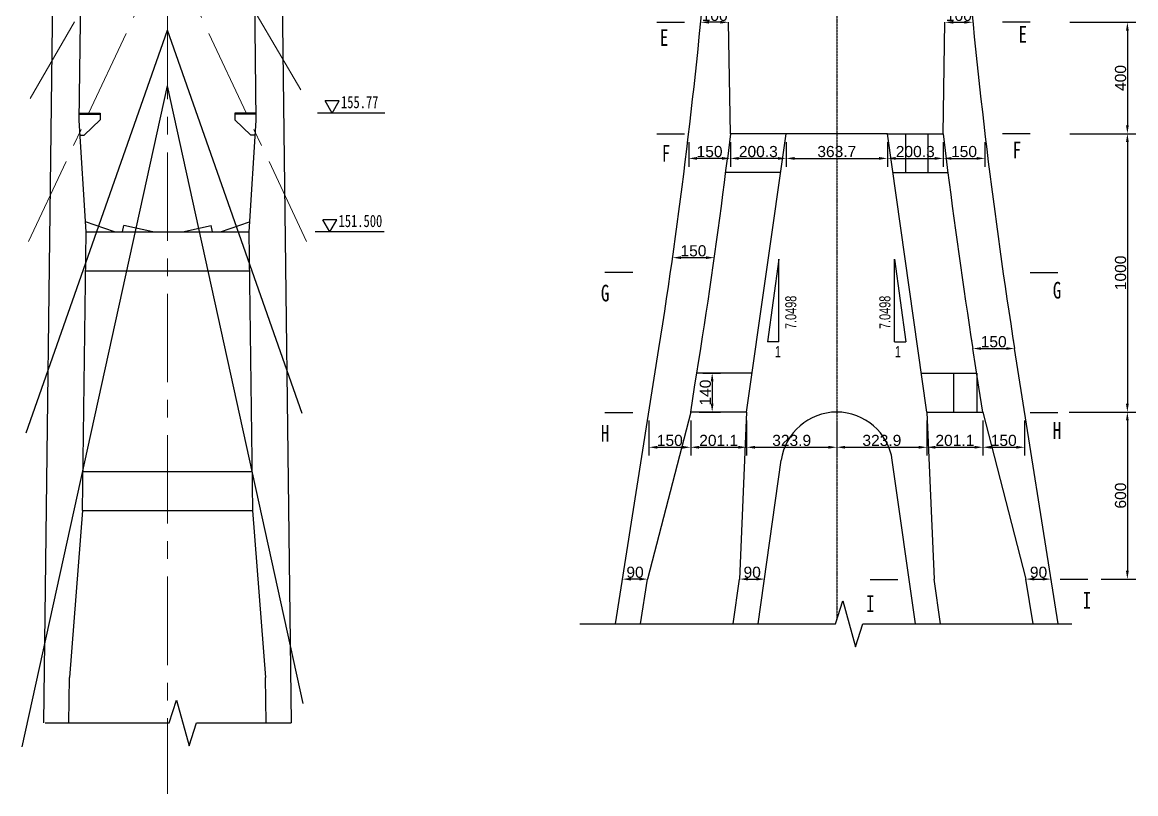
# Model space of a CAD drawing. Header units: millimetres. Extents: x 32645 to 210887, y 65210 to 90102.
# Drawn here: x 100414 to 120420, y 65210 to 79065 of the extents above; entities that cross this region are included whole.
import ezdxf

# ---------------------------------------------------------------- set-up
doc = ezdxf.new("R2010")
doc.units = ezdxf.units.MM
for name, pattern in [('CENTER', [50.8, 31.75, -6.35, 6.35, -6.35]), ('DASHDOT', [1, 0.5, -0.25, 0, -0.25]), ('HIDDEN', [0.375, 0.25, -0.125])]:
    doc.linetypes.add(name, pattern=pattern)
for name, color, linetype in [('1', 7, 'Continuous'), ('CX', 3, 'Continuous'), ('RED', 1, 'Continuous'), ('YC', 2, 'Continuous'), ('文本', 7, 'Continuous'), ('细实线', 7, 'Continuous')]:
    doc.layers.add(name, color=color, linetype=linetype)
doc.layers.add('中心线', color=1, linetype='CENTER', lineweight=15)
doc.styles.add('FS', font='', dxfattribs={"width": 0.7})
doc.styles.get("Standard").update_dxf_attribs({"font": 'arial.ttf'})
doc.styles.get('FS').set_extended_font_data('FangSong_GB2312')
doc.dimstyles.new('大样STANDARD', dxfattribs={"dimscale": 100, "dimtxt": 2, "dimasz": 1.5, "dimexe": 1.5, "dimexo": 1.5, "dimgap": 0.2, "dimtad": 1, "dimdec": 1, "dimlfac": 0.2, "dimdsep": 46, "dimtxsty": 'Standard', "dimcen": 0, "dimclrd": 4, "dimclre": 4, "dimclrt": 4, "dimadec": 0, "dimazin": 0, "dimtfac": 1, "dimtdec": 1, "dimtofl": 0, "dimtmove": 0, "dimatfit": 3, "dimfxl": 1, "dimtolj": 1, "dimtzin": 0, "dimarcsym": 0})

# ---------------------------------------------------------------- blocks, each defined once
blk = doc.blocks.new('*D1231')
at = {"layer": '1', "color": 4, "lineweight": -2, "transparency": 16777216}
for p, q in [((119628, 72064), (120420, 72064)), ((120270, 71914), (120270, 69214)), ((119799, 69064), (120420, 69064))]:
    blk.add_line(p, q, dxfattribs=at)
at = {"layer": '1', "color": 4, "transparency": 16777216}
for points in [[(120245, 71914), (120295, 71914), (120270, 72064)], [(120245, 69214), (120295, 69214), (120270, 69064)]]:
    blk.add_solid(points, dxfattribs=at)
at = {"layer": 'DEFPOINTS', "color": 0, "transparency": 16777216}
for p in [(119478, 72064), (119649, 69064), (120270, 69064)]:
    blk.add_point(p, dxfattribs=at)
at = {"layer": '1', "color": 4, "transparency": 16777216, "insert": (120148, 70564), "char_height": 200, "attachment_point": 5, "rotation": 90}
blk.add_mtext('\\A1;600', dxfattribs=at)
blk = doc.blocks.new('*D1232')
at = {"layer": '1', "color": 4, "lineweight": -2, "transparency": 16777216}
for p, q in [((117143, 79065), (117343, 79065)), ((116993, 78915), (116993, 78915))]:
    blk.add_line(p, q, dxfattribs=at)
at = {"layer": '1', "color": 4, "transparency": 16777216}
for points in [[(117143, 79090), (117143, 79040), (116993, 79065)], [(117343, 79090), (117343, 79040), (117493, 79065)]]:
    blk.add_solid(points, dxfattribs=at)
at = {"layer": 'DEFPOINTS', "color": 0, "transparency": 16777216}
for p in [(116993, 79065), (117493, 79065), (117493, 79065)]:
    blk.add_point(p, dxfattribs=at)
at = {"layer": '1', "color": 4, "transparency": 16777216, "insert": (117243, 79187), "char_height": 200, "attachment_point": 5}
blk.add_mtext('\\A1;100', dxfattribs=at)
blk = doc.blocks.new('*D1233')
at = {"layer": '1', "color": 4, "lineweight": -2, "transparency": 16777216}
blk.add_line((113454, 69064), (113604, 69064), dxfattribs=at)
at = {"layer": '1', "color": 4, "transparency": 16777216}
for points in [[(113454, 69089), (113454, 69039), (113304, 69064)], [(113604, 69089), (113604, 69039), (113754, 69064)]]:
    blk.add_solid(points, dxfattribs=at)
at = {"layer": 'DEFPOINTS', "color": 0, "transparency": 16777216}
for p in [(113304, 69064), (113754, 69064), (113754, 69064)]:
    blk.add_point(p, dxfattribs=at)
at = {"layer": '1', "color": 4, "transparency": 16777216, "insert": (113529, 69186), "char_height": 200, "attachment_point": 5}
blk.add_mtext('\\A1;90', dxfattribs=at)
blk = doc.blocks.new('*D1234')
at = {"layer": '1', "color": 4, "lineweight": -2, "transparency": 16777216}
blk.add_line((111499, 69064), (111349, 69064), dxfattribs=at)
at = {"layer": '1', "color": 4, "transparency": 16777216}
for points in [[(111349, 69089), (111349, 69039), (111199, 69064)], [(111499, 69089), (111499, 69039), (111649, 69064)]]:
    blk.add_solid(points, dxfattribs=at)
at = {"layer": 'DEFPOINTS', "color": 0, "transparency": 16777216}
for p in [(111199, 69064), (111199, 69064), (111649, 69064)]:
    blk.add_point(p, dxfattribs=at)
at = {"layer": '1', "color": 4, "transparency": 16777216, "insert": (111424, 69186), "char_height": 200, "attachment_point": 5}
blk.add_mtext('\\A1;90', dxfattribs=at)
blk = doc.blocks.new('*D1235')
at = {"layer": '1', "color": 4, "lineweight": -2, "transparency": 16777216}
for p, q in [((114140, 76914), (114140, 76470)), ((115958, 76914), (115958, 76470)), ((114290, 76620), (115808, 76620))]:
    blk.add_line(p, q, dxfattribs=at)
at = {"layer": '1', "color": 4, "transparency": 16777216}
for points in [[(114290, 76645), (114290, 76595), (114140, 76620)], [(115808, 76645), (115808, 76595), (115958, 76620)]]:
    blk.add_solid(points, dxfattribs=at)
at = {"layer": 'DEFPOINTS', "color": 0, "transparency": 16777216}
for p in [(114140, 77064), (115958, 77064), (115958, 76620)]:
    blk.add_point(p, dxfattribs=at)
at = {"layer": '1', "color": 4, "transparency": 16777216, "insert": (115049, 76742), "char_height": 200, "attachment_point": 5}
blk.add_mtext('\\A1;363.7', dxfattribs=at)
blk = doc.blocks.new('*D1236')
at = {"layer": '1', "color": 4, "lineweight": -2, "transparency": 16777216}
for p, q in [((119235, 79064), (120420, 79064)), ((120270, 78914), (120270, 77214)), ((119235, 77064), (120420, 77064))]:
    blk.add_line(p, q, dxfattribs=at)
at = {"layer": '1', "color": 4, "transparency": 16777216}
for points in [[(120245, 78914), (120295, 78914), (120270, 79064)], [(120245, 77214), (120295, 77214), (120270, 77064)]]:
    blk.add_solid(points, dxfattribs=at)
at = {"layer": 'DEFPOINTS', "color": 0, "transparency": 16777216}
for p in [(119085, 79064), (119085, 77064), (120270, 77064)]:
    blk.add_point(p, dxfattribs=at)
at = {"layer": '1', "color": 4, "transparency": 16777216, "insert": (120148, 78064), "char_height": 200, "attachment_point": 5, "rotation": 90}
blk.add_mtext('\\A1;400', dxfattribs=at)
blk = doc.blocks.new('*D1237')
at = {"layer": '1', "color": 4, "lineweight": -2, "transparency": 16777216}
for p, q in [((119333, 77064), (120420, 77064)), ((120270, 76914), (120270, 72214)), ((119226, 72064), (120420, 72064))]:
    blk.add_line(p, q, dxfattribs=at)
at = {"layer": '1', "color": 4, "transparency": 16777216}
for points in [[(120245, 76914), (120295, 76914), (120270, 77064)], [(120245, 72214), (120295, 72214), (120270, 72064)]]:
    blk.add_solid(points, dxfattribs=at)
at = {"layer": 'DEFPOINTS', "color": 0, "transparency": 16777216}
for p in [(119183, 77064), (119076, 72064), (120270, 72064)]:
    blk.add_point(p, dxfattribs=at)
at = {"layer": '1', "color": 4, "transparency": 16777216, "insert": (120148, 74564), "char_height": 200, "attachment_point": 5, "rotation": 90}
blk.add_mtext('\\A1;1000', dxfattribs=at)
blk = doc.blocks.new('*D1238')
at = {"layer": '1', "color": 4, "lineweight": -2, "transparency": 16777216}
for p, q in [((117493, 73355), (117493, 73355)), ((118243, 73355), (118243, 73355)), ((117643, 73205), (118093, 73205))]:
    blk.add_line(p, q, dxfattribs=at)
at = {"layer": '1', "color": 4, "transparency": 16777216}
for points in [[(117643, 73230), (117643, 73180), (117493, 73205)], [(118093, 73230), (118093, 73180), (118243, 73205)]]:
    blk.add_solid(points, dxfattribs=at)
at = {"layer": 'DEFPOINTS', "color": 0, "transparency": 16777216}
for p in [(117493, 73205), (118243, 73205), (118243, 73205)]:
    blk.add_point(p, dxfattribs=at)
at = {"layer": '1', "color": 4, "transparency": 16777216, "insert": (117868, 73327), "char_height": 200, "attachment_point": 5}
blk.add_mtext('\\A1;150', dxfattribs=at)
blk = doc.blocks.new('*D1239')
at = {"layer": '1', "color": 4, "lineweight": -2, "transparency": 16777216}
for p, q in [((112645, 72764), (112960, 72764)), ((112810, 72614), (112810, 72214)), ((112574, 72064), (112960, 72064))]:
    blk.add_line(p, q, dxfattribs=at)
at = {"layer": '1', "color": 4, "transparency": 16777216}
for points in [[(112785, 72614), (112835, 72614), (112810, 72764)], [(112785, 72214), (112835, 72214), (112810, 72064)]]:
    blk.add_solid(points, dxfattribs=at)
at = {"layer": 'DEFPOINTS', "color": 0, "transparency": 16777216}
for p in [(112495, 72764), (112424, 72064), (112810, 72064)]:
    blk.add_point(p, dxfattribs=at)
at = {"layer": '1', "color": 4, "transparency": 16777216, "insert": (112688, 72414), "char_height": 200, "attachment_point": 5, "rotation": 90}
blk.add_mtext('\\A1;140', dxfattribs=at)
blk = doc.blocks.new('*D1289')
at = {"layer": '1', "color": 4, "lineweight": -2, "transparency": 16777216}
blk.add_line((112699, 74837), (112249, 74837), dxfattribs=at)
at = {"layer": '1', "color": 4, "transparency": 16777216}
for points in [[(112249, 74862), (112249, 74812), (112099, 74837)], [(112699, 74862), (112699, 74812), (112849, 74837)]]:
    blk.add_solid(points, dxfattribs=at)
at = {"layer": 'DEFPOINTS', "color": 0, "transparency": 16777216}
for p in [(112099, 74837), (112099, 74837), (112849, 74837)]:
    blk.add_point(p, dxfattribs=at)
at = {"layer": '1', "color": 4, "transparency": 16777216, "insert": (112474, 74959), "char_height": 200, "attachment_point": 5}
blk.add_mtext('\\A1;150', dxfattribs=at)
blk = doc.blocks.new('*D1290')
at = {"layer": '1', "color": 4, "lineweight": -2, "transparency": 16777216}
for p, q in [((112955, 79065), (112755, 79065)), ((113105, 78915), (113105, 78915))]:
    blk.add_line(p, q, dxfattribs=at)
at = {"layer": '1', "color": 4, "transparency": 16777216}
for points in [[(112755, 79090), (112755, 79040), (112605, 79065)], [(112955, 79090), (112955, 79040), (113105, 79065)]]:
    blk.add_solid(points, dxfattribs=at)
at = {"layer": 'DEFPOINTS', "color": 0, "transparency": 16777216}
for p in [(112605, 79065), (112605, 79065), (113105, 79065)]:
    blk.add_point(p, dxfattribs=at)
at = {"layer": '1', "color": 4, "transparency": 16777216, "insert": (112855, 79187), "char_height": 200, "attachment_point": 5}
blk.add_mtext('\\A1;100', dxfattribs=at)
blk = doc.blocks.new('*D1291')
at = {"layer": '1', "color": 4, "lineweight": -2, "transparency": 16777216}
blk.add_line((118599, 69064), (118749, 69064), dxfattribs=at)
at = {"layer": '1', "color": 4, "transparency": 16777216}
for points in [[(118599, 69089), (118599, 69039), (118449, 69064)], [(118749, 69089), (118749, 69039), (118899, 69064)]]:
    blk.add_solid(points, dxfattribs=at)
at = {"layer": 'DEFPOINTS', "color": 0, "transparency": 16777216}
for p in [(118449, 69064), (118899, 69064), (118899, 69064)]:
    blk.add_point(p, dxfattribs=at)
at = {"layer": '1', "color": 4, "transparency": 16777216, "insert": (118674, 69186), "char_height": 200, "attachment_point": 5}
blk.add_mtext('\\A1;90', dxfattribs=at)
blk = doc.blocks.new('*D1307')
at = {"layer": '1', "color": 4, "lineweight": -2, "ltscale": 2, "transparency": 16777216}
for p, q in [((115958, 76914), (115958, 76470)), ((116960, 76914), (116960, 76470)), ((116108, 76620), (116810, 76620))]:
    blk.add_line(p, q, dxfattribs=at)
at = {"layer": '1', "color": 4, "ltscale": 2, "transparency": 16777216}
for points in [[(116108, 76645), (116108, 76595), (115958, 76620)], [(116810, 76645), (116810, 76595), (116960, 76620)]]:
    blk.add_solid(points, dxfattribs=at)
at = {"layer": 'DEFPOINTS', "color": 0, "ltscale": 2, "transparency": 16777216}
for p in [(115958, 77064), (116960, 77064), (116960, 76620)]:
    blk.add_point(p, dxfattribs=at)
at = {"layer": '1', "color": 4, "ltscale": 2, "transparency": 16777216, "insert": (116459, 76742), "char_height": 200, "attachment_point": 5}
blk.add_mtext('\\A1;200.3', dxfattribs=at)
blk = doc.blocks.new('*D1308')
at = {"layer": '1', "color": 4, "lineweight": -2, "ltscale": 2, "transparency": 16777216}
for p, q in [((116960, 76914), (116960, 76470)), ((117710, 76914), (117710, 76470)), ((117110, 76620), (117560, 76620))]:
    blk.add_line(p, q, dxfattribs=at)
at = {"layer": '1', "color": 4, "ltscale": 2, "transparency": 16777216}
for points in [[(117110, 76645), (117110, 76595), (116960, 76620)], [(117560, 76645), (117560, 76595), (117710, 76620)]]:
    blk.add_solid(points, dxfattribs=at)
at = {"layer": 'DEFPOINTS', "color": 0, "ltscale": 2, "transparency": 16777216}
for p in [(116960, 77064), (117710, 77064), (117710, 76620)]:
    blk.add_point(p, dxfattribs=at)
at = {"layer": '1', "color": 4, "ltscale": 2, "transparency": 16777216, "insert": (117335, 76742), "char_height": 200, "attachment_point": 5}
blk.add_mtext('\\A1;150', dxfattribs=at)
blk = doc.blocks.new('*D1309')
at = {"layer": '1', "color": 4, "lineweight": -2, "ltscale": 2, "transparency": 16777216}
for p, q in [((113138, 76914), (113138, 76470)), ((114140, 76914), (114140, 76470)), ((113990, 76620), (113288, 76620))]:
    blk.add_line(p, q, dxfattribs=at)
at = {"layer": '1', "color": 4, "ltscale": 2, "transparency": 16777216}
for points in [[(113288, 76645), (113288, 76595), (113138, 76620)], [(113990, 76645), (113990, 76595), (114140, 76620)]]:
    blk.add_solid(points, dxfattribs=at)
at = {"layer": 'DEFPOINTS', "color": 0, "ltscale": 2, "transparency": 16777216}
for p in [(113138, 77064), (114140, 77064), (113138, 76620)]:
    blk.add_point(p, dxfattribs=at)
at = {"layer": '1', "color": 4, "ltscale": 2, "transparency": 16777216, "insert": (113639, 76742), "char_height": 200, "attachment_point": 5}
blk.add_mtext('\\A1;200.3', dxfattribs=at)
blk = doc.blocks.new('*D1310')
at = {"layer": '1', "color": 4, "lineweight": -2, "ltscale": 2, "transparency": 16777216}
for p, q in [((112388, 76914), (112388, 76470)), ((113138, 76914), (113138, 76470)), ((112988, 76620), (112538, 76620))]:
    blk.add_line(p, q, dxfattribs=at)
at = {"layer": '1', "color": 4, "ltscale": 2, "transparency": 16777216}
for points in [[(112538, 76645), (112538, 76595), (112388, 76620)], [(112988, 76645), (112988, 76595), (113138, 76620)]]:
    blk.add_solid(points, dxfattribs=at)
at = {"layer": 'DEFPOINTS', "color": 0, "ltscale": 2, "transparency": 16777216}
for p in [(112388, 77064), (113138, 77064), (112388, 76620)]:
    blk.add_point(p, dxfattribs=at)
at = {"layer": '1', "color": 4, "ltscale": 2, "transparency": 16777216, "insert": (112763, 76742), "char_height": 200, "attachment_point": 5}
blk.add_mtext('\\A1;150', dxfattribs=at)
blk = doc.blocks.new('*D1311')
at = {"layer": '1', "color": 4, "lineweight": -2, "ltscale": 2, "transparency": 16777216}
for p, q in [((111674, 71914), (111674, 71282)), ((112424, 71914), (112424, 71282)), ((111824, 71432), (112274, 71432))]:
    blk.add_line(p, q, dxfattribs=at)
at = {"layer": '1', "color": 4, "ltscale": 2, "transparency": 16777216}
for points in [[(111824, 71457), (111824, 71407), (111674, 71432)], [(112274, 71457), (112274, 71407), (112424, 71432)]]:
    blk.add_solid(points, dxfattribs=at)
at = {"layer": 'DEFPOINTS', "color": 0, "ltscale": 2, "transparency": 16777216}
for p in [(111674, 72064), (112424, 72064), (112424, 71432)]:
    blk.add_point(p, dxfattribs=at)
at = {"layer": '1', "color": 4, "ltscale": 2, "transparency": 16777216, "insert": (112049, 71554), "char_height": 200, "attachment_point": 5}
blk.add_mtext('\\A1;150', dxfattribs=at)
blk = doc.blocks.new('*D1312')
at = {"layer": '1', "color": 4, "lineweight": -2, "ltscale": 2, "transparency": 16777216}
for p, q in [((112424, 71914), (112424, 71282)), ((113429, 71914), (113429, 71282)), ((112574, 71432), (113279, 71432))]:
    blk.add_line(p, q, dxfattribs=at)
at = {"layer": '1', "color": 4, "ltscale": 2, "transparency": 16777216}
for points in [[(112574, 71457), (112574, 71407), (112424, 71432)], [(113279, 71457), (113279, 71407), (113429, 71432)]]:
    blk.add_solid(points, dxfattribs=at)
at = {"layer": 'DEFPOINTS', "color": 0, "ltscale": 2, "transparency": 16777216}
for p in [(112424, 72064), (113429, 72064), (113429, 71432)]:
    blk.add_point(p, dxfattribs=at)
at = {"layer": '1', "color": 4, "ltscale": 2, "transparency": 16777216, "insert": (112927, 71554), "char_height": 200, "attachment_point": 5}
blk.add_mtext('\\A1;201.1', dxfattribs=at)
blk = doc.blocks.new('*D1313')
at = {"layer": '1', "color": 4, "lineweight": -2, "ltscale": 2, "transparency": 16777216}
for p, q in [((113429, 71914), (113429, 71282)), ((115049, 71914), (115049, 71282)), ((113579, 71432), (114899, 71432))]:
    blk.add_line(p, q, dxfattribs=at)
at = {"layer": '1', "color": 4, "ltscale": 2, "transparency": 16777216}
for points in [[(113579, 71457), (113579, 71407), (113429, 71432)], [(114899, 71457), (114899, 71407), (115049, 71432)]]:
    blk.add_solid(points, dxfattribs=at)
at = {"layer": 'DEFPOINTS', "color": 0, "ltscale": 2, "transparency": 16777216}
for p in [(113429, 72064), (115049, 72064), (115049, 71432)]:
    blk.add_point(p, dxfattribs=at)
at = {"layer": '1', "color": 4, "ltscale": 2, "transparency": 16777216, "insert": (114239, 71554), "char_height": 200, "attachment_point": 5}
blk.add_mtext('\\A1;323.9', dxfattribs=at)
blk = doc.blocks.new('*D1314')
at = {"layer": '1', "color": 4, "lineweight": -2, "ltscale": 2, "transparency": 16777216}
for p, q in [((115049, 71914), (115049, 71282)), ((116669, 71914), (116669, 71282)), ((115199, 71432), (116519, 71432))]:
    blk.add_line(p, q, dxfattribs=at)
at = {"layer": '1', "color": 4, "ltscale": 2, "transparency": 16777216}
for points in [[(115199, 71457), (115199, 71407), (115049, 71432)], [(116519, 71457), (116519, 71407), (116669, 71432)]]:
    blk.add_solid(points, dxfattribs=at)
at = {"layer": 'DEFPOINTS', "color": 0, "ltscale": 2, "transparency": 16777216}
for p in [(115049, 72064), (116669, 72064), (116669, 71432)]:
    blk.add_point(p, dxfattribs=at)
at = {"layer": '1', "color": 4, "ltscale": 2, "transparency": 16777216, "insert": (115859, 71554), "char_height": 200, "attachment_point": 5}
blk.add_mtext('\\A1;323.9', dxfattribs=at)
blk = doc.blocks.new('*D1315')
at = {"layer": '1', "color": 4, "lineweight": -2, "ltscale": 2, "transparency": 16777216}
for p, q in [((116669, 71914), (116669, 71282)), ((117674, 71914), (117674, 71282)), ((116819, 71432), (117524, 71432))]:
    blk.add_line(p, q, dxfattribs=at)
at = {"layer": '1', "color": 4, "ltscale": 2, "transparency": 16777216}
for points in [[(116819, 71457), (116819, 71407), (116669, 71432)], [(117524, 71457), (117524, 71407), (117674, 71432)]]:
    blk.add_solid(points, dxfattribs=at)
at = {"layer": 'DEFPOINTS', "color": 0, "ltscale": 2, "transparency": 16777216}
for p in [(116669, 72064), (117674, 72064), (117674, 71432)]:
    blk.add_point(p, dxfattribs=at)
at = {"layer": '1', "color": 4, "ltscale": 2, "transparency": 16777216, "insert": (117171, 71554), "char_height": 200, "attachment_point": 5}
blk.add_mtext('\\A1;201.1', dxfattribs=at)
blk = doc.blocks.new('*D1316')
at = {"layer": '1', "color": 4, "lineweight": -2, "ltscale": 2, "transparency": 16777216}
for p, q in [((117674, 71914), (117674, 71282)), ((118424, 71914), (118424, 71282)), ((117824, 71432), (118274, 71432))]:
    blk.add_line(p, q, dxfattribs=at)
at = {"layer": '1', "color": 4, "ltscale": 2, "transparency": 16777216}
for points in [[(117824, 71457), (117824, 71407), (117674, 71432)], [(118274, 71457), (118274, 71407), (118424, 71432)]]:
    blk.add_solid(points, dxfattribs=at)
at = {"layer": 'DEFPOINTS', "color": 0, "ltscale": 2, "transparency": 16777216}
for p in [(117674, 72064), (118424, 72064), (118424, 71432)]:
    blk.add_point(p, dxfattribs=at)
at = {"layer": '1', "color": 4, "ltscale": 2, "transparency": 16777216, "insert": (118049, 71554), "char_height": 200, "attachment_point": 5}
blk.add_mtext('\\A1;150', dxfattribs=at)

msp = doc.modelspace()

# ---------------------------------------------------------------- linework, layer by layer
at = {"color": 2, "linetype": 'HIDDEN', "ltscale": 1.5}
for p, q in [((116283.97492, 77063.76478), (116283.97492, 76363.76478)), ((116683.97492, 77063.76478), (116683.97492, 76363.76478)), ((117147.22741, 72763.76478), (117147.22741, 72063.76478)), ((117563.22741, 72763.76478), (117563.22741, 72063.76478))]:
    msp.add_line(p, q, dxfattribs=at)
at = {"layer": '1', "color": 1, "linetype": 'DASHDOT'}
msp.add_line((115048.93393, 80790.42137), (115048.93393, 68326.21028), dxfattribs=at)
at = {"layer": '1', "color": 1}
for p, q in [((113137.89294, 77063.76478), (113104.61697, 79063.76478)), ((113137.89294, 77063.76478), (113104.61697, 79063.76478)), ((116959.97492, 77063.76478), (116993.2509, 79063.76478)), ((116959.97492, 77063.76478), (116993.2509, 79063.76478)), ((113137.89294, 77063.76478), (113083.55649, 76613.76478)), ((113137.89294, 77063.76478), (113083.55649, 76613.76478)), ((114139.61327, 77063.76478), (113137.89294, 77063.76478)), ((115959.39589, 77063.76478), (114139.61327, 77063.76478)), ((115958.25459, 77063.76478), (116959.97492, 77063.76478)), ((116959.97492, 77063.76478), (117014.31138, 76613.76478)), ((116959.97492, 77063.76478), (117014.31138, 76613.76478)), ((114043.51543, 76363.76478), (113052.47484, 76363.76478)), ((116054.35244, 76363.76478), (117045.39303, 76363.76478)), ((101561.34868, 75298.84418), (104487.15514, 75298.84418)), ((101561.34868, 75298.84418), (104487.15514, 75298.84418)), ((114009.88984, 74812.52883), (113805.78671, 73325.79214)), ((114009.88984, 73325.79214), (114009.88984, 74812.52883)), ((116087.97802, 73325.79214), (116087.97802, 74812.52883)), ((116087.97802, 74812.52883), (116292.08115, 73325.79214)), ((101552.66382, 74598.84418), (104495.84, 74598.84418)), ((101552.66382, 74598.84418), (104495.84, 74598.84418)), ((114009.88984, 73325.79214), (113805.78671, 73325.79214)), ((116087.97802, 73325.79214), (116292.08115, 73325.79214)), ((113528.52632, 72763.76478), (112534.64045, 72763.76478)), ((116569.34154, 72763.76478), (117563.22741, 72763.76478)), ((112423.93393, 72063.76478), (112495.10241, 72513.76478)), ((112423.93393, 72063.76478), (112495.10241, 72513.76478)), ((117673.93393, 72063.76478), (117602.76545, 72513.76478)), ((112423.93393, 72063.76478), (111649.47741, 69063.76478)), ((113429.23284, 72063.76478), (112423.93393, 72063.76478)), ((113429.23284, 72063.76478), (113298.39045, 69063.76478)), ((116668.63502, 72063.76478), (116799.47741, 69063.76478)), ((116668.63502, 72063.76478), (117673.93393, 72063.76478)), ((117673.93393, 72063.76478), (118448.39046, 69063.76478)), ((101507.9988, 70998.84418), (104540.50501, 70998.84418)), ((101499.31394, 70298.84418), (101261.60955, 67298.84418)), ((101499.31394, 70298.84418), (104549.18988, 70298.84418)), ((104549.18988, 70298.84418), (104786.89427, 67298.84418)), ((101251.45003, 66479.98706), (101261.60955, 67298.84418)), ((104797.05379, 66479.98706), (104786.89427, 67298.84418))]:
    msp.add_line(p, q, dxfattribs=at)
at = {"layer": '1', "color": 2, "ltscale": 2}
for p, q in [((102070.53068, 75298.84418), (101549.90023, 75481.74715)), ((103977.97314, 75298.84418), (104498.60359, 75481.74715)), ((102216.80975, 75298.84418), (102241.71926, 75412.1537)), ((102757.14683, 75298.84418), (102241.71926, 75412.1537)), ((103291.35699, 75298.84418), (103806.78456, 75412.1537)), ((103831.69407, 75298.84418), (103806.78456, 75412.1537))]:
    msp.add_line(p, q, dxfattribs=at)
at = {"layer": '1', "color": 1}
for centre, radius, start, end in [((13082.10377, 88826.42763), 100000, 351.0129826643, 355.1535853832), ((217015.76409, 88826.42763), 100000, 184.8464146168, 188.9870173357), ((13832.10377, 88826.42763), 100000, 351.0129826643, 352.9851477114), ((216265.76409, 88826.42763), 100000, 187.0148522886, 188.9870173357), ((115048.93392, 71055.88868), 1007.87586, 8.073421384, 171.926578616)]:
    msp.add_arc(centre, radius, start, end, dxfattribs=at)
at = {"layer": 'CX', "color": 1, "linetype": 'Continuous'}
for p, q in [((113429.23284, 72063.76478), (114138.47198, 77063.76478)), ((116668.63502, 72063.76478), (115959.39589, 77063.76478)), ((111072.39534, 68260.22178), (111854.47995, 73205.36158)), ((112495.10241, 72513.76478), (112604.47995, 73205.36158)), ((112495.10241, 72513.76478), (112604.47995, 73205.36158)), ((117602.76545, 72513.76478), (117493.38792, 73205.36158)), ((117602.76545, 72513.76478), (117493.38792, 73205.36158)), ((119025.47253, 68260.22178), (118243.38792, 73205.36158)), ((113634.40965, 68260.22178), (114051.0472, 71197.43674)), ((116463.45819, 68260.22178), (116046.82063, 71197.43674)), ((111522.39534, 68260.22178), (111649.47741, 69063.76478)), ((113184.40963, 68260.22178), (113298.39045, 69063.76478)), ((116913.45824, 68260.22178), (116799.47741, 69063.76478)), ((118575.47253, 68260.22178), (118448.39045, 69063.76478))]:
    msp.add_line(p, q, dxfattribs=at)
at = {"layer": 'RED', "linetype": 'Continuous'}
for p, q in [((100801.93358, 66479.98706), (101035.08934, 85272.34101)), ((101436.16258, 77298.84418), (101535.08934, 85272.34101)), ((104513.41448, 85272.34101), (104612.34124, 77298.84418)), ((105013.41448, 85272.34101), (105246.57024, 66479.98706)), ((100484.19257, 71693.60481), (103024.25191, 78923.84418)), ((105442.97497, 72038.98663), (103024.25191, 78923.84418)), ((100414.18575, 66051.05479), (103024.25191, 77923.84418)), ((105463.17022, 66829.57999), (103024.25191, 77923.84418)), ((101561.34868, 75298.84418), (101436.16258, 77298.84418)), ((104612.34124, 77298.84418), (104487.15514, 75298.84418)), ((104612.34124, 77298.84418), (104487.15514, 75298.84418)), ((101499.31394, 70298.84418), (101561.34868, 75298.84418)), ((104487.15514, 75298.84418), (104549.18988, 70298.84418))]:
    msp.add_line(p, q, dxfattribs=at)
at = {"layer": 'YC', "ltscale": 2}
for p, q in [((101437.83752, 77433.84442), (101812.83752, 77433.84442)), ((101812.83752, 77433.84442), (101812.83752, 77413.84442)), ((104610.66629, 77433.84442), (104235.66629, 77433.84442)), ((104235.66629, 77433.84442), (104235.66629, 77413.84442)), ((101437.83752, 77413.84442), (101812.83752, 77413.84442)), ((101812.83752, 77313.84442), (101527.43675, 77038.84442)), ((101812.83752, 77413.84442), (101812.83752, 77313.84442)), ((104610.66629, 77413.84442), (104235.66629, 77413.84442)), ((104235.66629, 77413.84442), (104235.66629, 77313.84442)), ((104235.66629, 77313.84442), (104521.06706, 77038.84442)), ((101452.43675, 77038.84442), (101527.43675, 77038.84442)), ((104596.06706, 77038.84442), (104521.06706, 77038.84442))]:
    msp.add_line(p, q, dxfattribs=at)
at = {"layer": '中心线', "ltscale": 50}
for p, q in [((103024.25191, 84348.84442), (103024.25191, 65209.69043)), ((100558.67694, 77697.04493), (103024.25191, 81950.89827)), ((105420.44768, 77849.94591), (103024.25191, 81921.29065)), ((100526.80914, 75128.50016), (103024.25191, 80451.26087)), ((105521.69468, 75128.50016), (103024.25191, 80451.26087))]:
    msp.add_line(p, q, dxfattribs=at)
at = {"layer": '细实线', "ltscale": 10}
for p, q in [((111815.17862, 79063.76478), (112315.17862, 79063.76478)), ((118523.43492, 79063.76478), (118023.43492, 79063.76478)), ((105982.66591, 77433.84442), (105855.64885, 77653.84442)), ((106109.68296, 77653.84442), (105855.64885, 77653.84442)), ((105982.66591, 77433.84442), (106109.68296, 77653.84442)), ((106930.48097, 77433.84442), (105719.56487, 77433.84442)), ((111815.17862, 77063.76478), (112315.17862, 77063.76478)), ((118523.43492, 77063.76478), (118023.43492, 77063.76478)), ((105938.81298, 75298.84418), (105811.79592, 75518.84418)), ((106065.83004, 75518.84418), (105811.79592, 75518.84418)), ((105938.81298, 75298.84418), (106065.83004, 75518.84418)), ((106914.08433, 75298.84418), (105675.71195, 75298.84418)), ((110883.46483, 74574.41445), (111383.46483, 74574.41445)), ((119023.43492, 74567.16291), (118523.43492, 74567.16291)), ((110883.46483, 72055.31109), (111383.46483, 72055.31109)), ((119023.43492, 72048.05956), (118523.43492, 72048.05956)), ((115648.77407, 69055.52563), (116148.77407, 69055.52563)), ((119560.39904, 69055.52563), (119060.39904, 69055.52563))]:
    msp.add_line(p, q, dxfattribs=at)
at = {"layer": '细实线', "color": 4}
for points in [[(110432.84824, 68260.22178), (115027.93759, 68260.22178), (115159.18759, 68672.72178), (115384.18759, 67847.72178), (115515.43759, 68260.22178), (119269.80261, 68260.22178)], [(100823.21392, 66479.98706), (103055.20876, 66479.98706), (103186.45876, 66892.48706), (103411.45876, 66067.48706), (103542.70876, 66479.98706), (105246.57024, 66479.98706)]]:
    msp.add_lwpolyline(points, dxfattribs=at)

# ---------------------------------------------------------------- texts
at = {"color": 4, "width": 0.7}
for p in [(114322.5571, 73555.47431), (116013.1486, 73555.47431)]:
    msp.add_text('7.0498', height=200, rotation=90, dxfattribs=at).set_placement(p)
for p in [(113935.81244, 73047.81958), (116093.94731, 73047.81958)]:
    msp.add_text('1', height=200, dxfattribs=at).set_placement(p)
at = {"layer": '文本', "style": 'FS', "width": 0.75}
for s, height, p in [('E', 300, (111869.63671, 78640.04177)), ('E', 300, (118313.76983, 78698.51367)), ('155.77', 220, (106140.70729, 77521.84442)), ('F', 300, (111904.5717, 76563.25513)), ('F', 300, (118208.9657, 76621.72703)), ('151.500', 220, (106096.85436, 75386.84418)), ('G', 300, (110809.82879, 74051.23039)), ('G', 300, (118930.21939, 74102.45075)), ('H', 300, (110809.82879, 71532.12704)), ('H', 300, (118930.21939, 71583.3474)), ('I', 300, (119467.18351, 68533.13441)), ('I', 300, (115575.13802, 68474.66252))]:
    msp.add_text(s, height=height, dxfattribs=at).set_placement(p)

# ---------------------------------------------------------------- dimensions: what is measured, and where the dimension line sits
at = {"layer": '1', "color": 1}
for base, p1, p2, angle, picture, middle in [((112604.76627, 79065.28728), (113104.76627, 79065.28728), (112604.76627, 79065.28728), 180, '*D1290', (112854.76627, 79187.40188)), ((120270.19017, 77063.76478), (119085.44773, 79063.76478), (119085.44773, 77063.76478), 90, '*D1236', (120148.07557, 78063.76478)), ((120270.19017, 72063.76478), (119183.48441, 77063.76478), (119075.63355, 72063.76478), 90, '*D1237', (120148.07557, 74563.76478)), ((112098.71274, 74836.74757), (112848.71274, 74836.74757), (112098.71274, 74836.74757), 180, '*D1289', (112473.71274, 74958.86217)), ((112809.97726, 72063.76478), (112495.10241, 72763.76478), (112423.93393, 72063.76478), 90, '*D1239', (112687.86266, 72413.76478)), ((120270.19017, 69063.76478), (119477.59687, 72063.76478), (119649.41437, 69063.76478), 90, '*D1231', (120148.07557, 70563.76478)), ((111198.5241, 69063.76478), (111648.5241, 69063.76478), (111198.5241, 69063.76478), 180, '*D1234', (111423.5241, 69185.87938)), ((113753.61563, 69063.76502), (113303.61563, 69063.76502), (113753.61563, 69063.76502), 180, '*D1233', (113528.61563, 69185.87962))]:
    dim = msp.add_linear_dim(base=base, p1=p1, p2=p2, angle=angle, dimstyle='大样STANDARD', dxfattribs=at)
    dim.commit()
    dim.dimension.update_dxf_attribs({"geometry": picture, "text_midpoint": middle})
for base, p1, p2, picture, middle in [((117493.1016, 79065.28728), (116993.1016, 79065.28728), (117493.1016, 79065.28728), '*D1232', (117243.1016, 79187.40188)), ((115958.25459, 76620.26252), (114139.61327, 77063.76478), (115958.25459, 77063.76478), '*D1235', (115048.93393, 76742.44534)), ((118243.38792, 73205.36182), (117493.38788, 73205.36182), (118243.38792, 73205.36158), '*D1238', (117868.3879, 73327.47642)), ((118899.34377, 69063.76478), (118449.34377, 69063.76478), (118899.34377, 69063.76478), '*D1291', (118674.34377, 69185.87938))]:
    dim = msp.add_linear_dim(base=base, p1=p1, p2=p2, dimstyle='大样STANDARD', dxfattribs=at)
    dim.commit()
    dim.dimension.update_dxf_attribs({"geometry": picture, "text_midpoint": middle})
at = {"layer": '1', "color": 2, "ltscale": 2}
for base, p1, p2, picture, middle in [((112387.89294, 76620.26252), (113137.89294, 77063.76478), (112387.89294, 77063.76478), '*D1310', (112762.89294, 76742.37712)), ((113137.89294, 76620.26252), (114139.61327, 77063.76478), (113137.89294, 77063.76478), '*D1309', (113638.75311, 76742.44534)), ((116959.97492, 76620.26252), (115958.25459, 77063.76478), (116959.97492, 77063.76478), '*D1307', (116459.11476, 76742.44534)), ((117709.97492, 76620.26252), (116959.97492, 77063.76478), (117709.97492, 77063.76478), '*D1308', (117334.97492, 76742.37712)), ((113429.23284, 71431.893), (112423.93393, 72063.76478), (113429.23284, 72063.76478), '*D1312', (112926.58339, 71554.00759)), ((115048.93393, 71431.893), (113429.23284, 72063.76478), (115048.93393, 72063.76454), '*D1313', (114239.08339, 71554.07581)), ((116668.63502, 71431.893), (115048.93393, 72063.76454), (116668.63502, 72063.76478), '*D1314', (115858.78448, 71554.07581)), ((117673.93393, 71431.893), (116668.63502, 72063.76478), (117673.93393, 72063.76478), '*D1315', (117171.28448, 71554.00759)), ((118423.93393, 71431.893), (117673.93393, 72063.76478), (118423.93393, 72063.76478), '*D1316', (118048.93393, 71554.00759))]:
    dim = msp.add_linear_dim(base=base, p1=p1, p2=p2, dimstyle='大样STANDARD', override={"dimtmove": 1}, dxfattribs=at)
    dim.commit()
    dim.dimension.update_dxf_attribs({"geometry": picture, "text_midpoint": middle})
dim = msp.add_linear_dim(base=(112423.93393, 71431.893), p1=(111673.93393, 72063.76478), p2=(112423.93393, 72063.76478), dimstyle='大样STANDARD', dxfattribs=at)
dim.commit()
dim.dimension.update_dxf_attribs({"geometry": '*D1311', "text_midpoint": (112048.93393, 71554.00759)})

doc.saveas('drawing.dxf')
